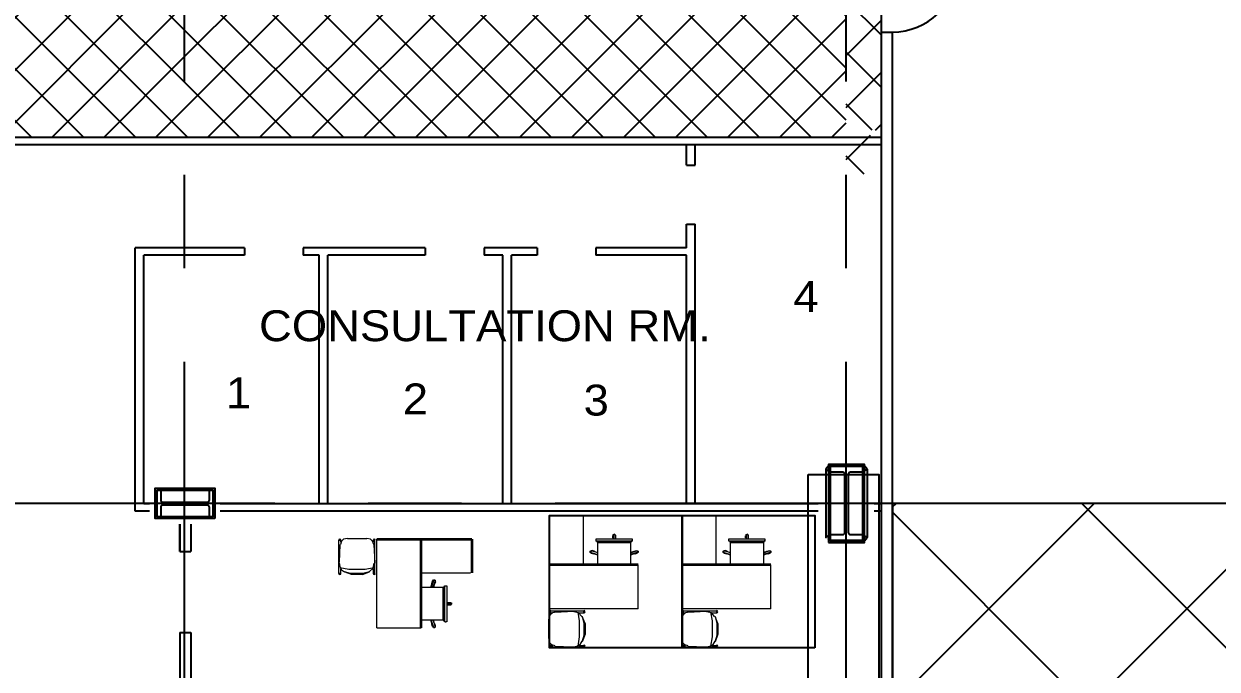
# Model space of a CAD drawing. Header units: millimetres. Extents: x 2148 to 2681, y 758 to 986.
# Drawn here: x 2611.41 to 2619.52, y 941.84 to 946.23 of the extents above; entities that cross this region are included whole.
import ezdxf

# ---------------------------------------------------------------- set-up
doc = ezdxf.new("R2010")
doc.units = ezdxf.units.MM
doc.linetypes.add('CENTER2', pattern=[28.575, 19.05, -3.175, 3.175, -3.175])
for name, color, linetype in [('4', 4, 'Continuous'), ('at_Entity', 7, 'Continuous'), ('COLUMN', 7, 'Continuous'), ('D', 1, 'Continuous'), ('DR', 7, 'Continuous'), ('HATCH', 8, 'Continuous'), ('S-BEAM-IDEN', 2, 'Continuous'), ('S-COLS', 6, 'Continuous'), ('S_GRID LINES', 252, 'Continuous'), ('WELD', 251, 'Continuous')]:
    doc.layers.add(name, color=color, linetype=linetype)
doc.styles.add('MMTX$0$ESMX$0$X-OPTA1D', font='x-opta1d')
pattern_1 = [(135, (82133.1097, 3047.26358), (-0.1767766953, -0.1767766953), []), (225, (82133.1097, 3047.26358), (0.1767766953, -0.1767766953), [])]

msp = doc.modelspace()

# ---------------------------------------------------------------- hatches: boundary and pattern name
h = msp.add_hatch()
h.set_pattern_fill('ANSI37', color=8, scale=0.3, style=0)
h.paths.add_polyline_path([(2626.508657, 930.969311), (2617.313657, 930.969311), (2617.313657, 942.969311), (2626.508657, 942.969311)])
at = {"layer": 'D', "ltscale": 0.5}
h = msp.add_hatch(dxfattribs=at)
h.set_pattern_fill('NET', color=8, scale=2, angle=135, style=0)
h.set_pattern_definition(pattern_1)
h.paths.add_polyline_path([(2608.2886228, 946.9688955), (2608.2886228, 946.808821), (2607.9989709, 946.808821), (2607.9989709, 945.4564674), (2609.5496445, 945.4564674), (2609.5496445, 945.4319622), (2610.5246445, 945.4319622), (2610.5246445, 945.4564674), (2612.4989709, 945.4564674), (2612.4989709, 946.729311), (2612.4610615, 946.729311), (2612.4610615, 946.808821), (2612.2033951, 946.808821), (2612.2033951, 946.9688955)])
h.paths.add_polyline_path([(2610.3612556, 946.2888971), (2611.2634145, 946.2888971), (2611.2634145, 945.8618652), (2610.3612556, 945.8618652)], flags=16)
h.paths.add_polyline_path([(2610.3708451, 946.2386523), (2611.2682306, 946.2386523), (2611.2682306, 945.9155935), (2610.3708451, 945.9155935)], flags=24)
h = msp.add_hatch(dxfattribs=at)
h.set_pattern_fill('NET', color=8, scale=2, angle=135, style=0)
h.set_pattern_definition(pattern_1)
h.paths.add_polyline_path([(2612.7996228, 946.969311), (2612.7996228, 946.8169233), (2613.8883764, 946.8169233), (2613.8883764, 946.7264349), (2612.4989709, 946.7264349), (2612.4989709, 945.4564674), (2616.9989709, 945.4564674), (2616.9989709, 946.7276861), (2616.8506564, 946.7276861), (2616.8506564, 946.7264349), (2616.3212811, 946.7264349), (2616.3212811, 946.7258152), (2615.2439429, 946.7258152), (2615.2439429, 946.8163036), (2615.2934318, 946.8163036), (2615.2934318, 946.8169233), (2616.7477563, 946.8169233), (2616.7477563, 946.969311)])
h = msp.add_hatch(dxfattribs=at)
h.set_pattern_fill('NET', color=8, scale=2, angle=135, style=0)
h.set_pattern_definition([(135, (-23.50346, 80508.79678), (-0.1767766953, -0.1767766953), []), (225, (-23.50346, 80508.79678), (0.1767766953, -0.1767766953), [])])
h.paths.add_polyline_path([(2616.9989709, 945.2076861), (2617.163657, 945.2076861), (2617.163657, 945.5065592), (2617.2386554, 945.5065592), (2617.2386554, 945.5390592), (2617.2386566, 946.4490592), (2617.2386554, 946.4490592), (2617.2386554, 946.4815592), (2617.163657, 946.4815592), (2617.163657, 946.7276861), (2616.9989709, 946.7276861)])
at = {"layer": 'WELD'}
h = msp.add_hatch(color=256, dxfattribs=at)
h.paths.add_polyline_path([(2616.891019, 943.222295, 0.357162009), (2616.861019, 943.2017845), (2616.891019, 943.181274)])
h.paths.add_polyline_path([(2617.111999, 943.222295), (2617.111999, 943.181274), (2617.141999, 943.2017845, 0.357162009)])
h.paths.add_polyline_path([(2617.111999, 942.757348), (2617.111999, 942.716327, 0.357162009), (2617.141999, 942.7368375)])
h.paths.add_polyline_path([(2616.891019, 942.757348), (2616.861019, 942.7368375, 0.357162009), (2616.891019, 942.716327)])

# ---------------------------------------------------------------- linework, layer by layer
at = {"color": 8, "elevation": 0}
msp.add_lwpolyline([(2626.508657, 942.9676861), (2617.313657, 942.9676861), (2617.313657, 930.969311), (2626.508657, 930.969311)], close=True, dxfattribs=at)
msp.add_lwpolyline([(2626.508657, 942.9676861), (2617.313657, 942.9676861), (2617.313657, 930.969311), (2626.508657, 930.969311)], close=True, dxfattribs=at)
at = {"layer": '4', "color": 4, "linetype": 'ByBlock', "ltscale": 0.5}
for p, q in [((2612.4663841, 942.6427012, 0), (2612.4663841, 942.828571, 0)), ((2612.4663841, 942.828571, 0), (2612.4663841, 942.6427012, 0)), ((2612.5413841, 942.828571, 0), (2612.5413841, 942.6427012, 0)), ((2612.4663841, 942.6427012, 0), (2612.5413841, 942.6427012, 0)), ((2612.4663841, 942.0922212, 0), (2612.4663841, 939.108301, 0)), ((2612.4663841, 942.0922212, 0), (2612.5413841, 942.0922212, 0)), ((2612.5413841, 942.0922212, 0), (2612.5413841, 939.108301, 0))]:
    msp.add_line(p, q, dxfattribs=at)
at = {"layer": 'at_Entity', "color": 0, "lineweight": 15}
for p, q in [((2614.9810834, 942.2519768, 0), (2614.9810834, 942.8877534, 0)), ((2615.2116629, 942.5520958, 0), (2615.2116629, 942.8877534, 0)), ((2616.1153227, 942.5520958, 0), (2616.1153227, 942.8877534, 0)), ((2615.4150126, 942.7570558, 0), (2615.4223329, 942.7607156, 0)), ((2615.418673, 942.7570558, 0), (2615.4150126, 942.7533959, 0)), ((2615.4150126, 942.7533959, 0), (2615.4150126, 942.7570558, 0)), ((2615.4150126, 942.7277758, 0), (2615.4150126, 942.7533959, 0)), ((2615.4150126, 942.7533959, 0), (2615.4150126, 942.7277758, 0)), ((2615.4223329, 942.7607156, 0), (2615.418673, 942.7570558, 0)), ((2615.4259927, 942.7570558, 0), (2615.4223329, 942.7607156, 0)), ((2615.4223329, 942.7607156, 0), (2615.4259927, 942.7570558, 0)), ((2615.4259927, 942.7533959, 0), (2615.4259927, 942.7570558, 0)), ((2615.4259927, 942.7570558, 0), (2615.4296526, 942.7533959, 0)), ((2615.4259927, 942.7533959, 0), (2615.4259927, 942.7277758, 0)), ((2615.4296526, 942.7533959, 0), (2615.4296526, 942.7277758, 0)), ((2616.3186724, 942.7570558, 0), (2616.3259927, 942.7607156, 0)), ((2616.3223329, 942.7570558, 0), (2616.3186724, 942.7533959, 0)), ((2616.3186724, 942.7533959, 0), (2616.3186724, 942.7570558, 0)), ((2616.3186724, 942.7277758, 0), (2616.3186724, 942.7533959, 0)), ((2616.3186724, 942.7533959, 0), (2616.3186724, 942.7277758, 0)), ((2616.3259927, 942.7607156, 0), (2616.3223329, 942.7570558, 0)), ((2616.3296526, 942.7570558, 0), (2616.3259927, 942.7607156, 0)), ((2616.3259927, 942.7607156, 0), (2616.3296526, 942.7570558, 0)), ((2616.3296526, 942.7533959, 0), (2616.3296526, 942.7570558, 0)), ((2616.3296526, 942.7570558, 0), (2616.3333124, 942.7533959, 0)), ((2616.3296526, 942.7533959, 0), (2616.3296526, 942.7277758, 0)), ((2616.3333124, 942.7533959, 0), (2616.3333124, 942.7277758, 0)), ((2613.5548963, 942.7269334, 0), (2613.547576, 942.7232729, 0)), ((2613.547576, 942.7232729, 0), (2613.5512365, 942.7159532, 0)), ((2613.547576, 942.4926934, 0), (2613.547576, 942.7196131, 0)), ((2613.5548963, 942.7232729, 0), (2613.5512365, 942.7196131, 0)), ((2613.5548963, 942.6903331, 0), (2613.5512365, 942.5695533, 0)), ((2613.562216, 942.7232729, 0), (2613.5548963, 942.7269334, 0)), ((2613.5585562, 942.7196131, 0), (2613.5548963, 942.7232729, 0)), ((2613.5585562, 942.7159532, 0), (2613.562216, 942.7232729, 0)), ((2613.5585562, 942.7196131, 0), (2613.5585562, 942.7049731, 0)), ((2613.5658765, 942.7122934, 0), (2613.5585562, 942.6903331, 0)), ((2613.5805165, 942.7269334, 0), (2613.5658765, 942.7122934, 0)), ((2613.606136, 942.7305932, 0), (2613.5805165, 942.7269334, 0)), ((2613.606136, 942.7305932, 0), (2613.737896, 942.7305932, 0)), ((2613.7635161, 942.7269334, 0), (2613.737896, 942.7305932, 0)), ((2613.7781555, 942.7122934, 0), (2613.7635161, 942.7269334, 0)), ((2613.7854758, 942.6903331, 0), (2613.7781555, 942.7122934, 0)), ((2613.7891357, 942.7269334, 0), (2613.781816, 942.7232729, 0)), ((2613.781816, 942.7232729, 0), (2613.7854758, 942.7159532, 0)), ((2613.781816, 942.7196131, 0), (2613.781816, 942.7049731, 0)), ((2613.7891357, 942.7232729, 0), (2613.7854758, 942.7196131, 0)), ((2613.7854758, 942.6903331, 0), (2613.7927955, 942.5622336, 0)), ((2613.796456, 942.7232729, 0), (2613.7891357, 942.7269334, 0)), ((2613.7927955, 942.7196131, 0), (2613.7891357, 942.7232729, 0)), ((2613.7927955, 942.7159532, 0), (2613.796456, 942.7232729, 0)), ((2613.7927955, 942.4926934, 0), (2613.7927955, 942.7196131, 0)), ((2613.8076919, 942.1242147, 0), (2613.8076919, 942.7269334, 0)), ((2615.2978932, 942.7204555, 0), (2615.2978932, 942.7277758, 0)), ((2615.2978932, 942.7277758, 0), (2615.3052129, 942.7277758, 0)), ((2615.2978932, 942.7167956, 0), (2615.2978932, 942.7204555, 0)), ((2615.2978932, 942.7131358, 0), (2615.2978932, 942.7167956, 0)), ((2615.3052129, 942.7094759, 0), (2615.2978932, 942.7131358, 0)), ((2615.5431127, 942.7131358, 0), (2615.2978932, 942.7131358, 0)), ((2615.3052129, 942.7277758, 0), (2615.5357924, 942.7277758, 0)), ((2615.5357924, 942.7094759, 0), (2615.3052129, 942.7094759, 0)), ((2615.3052129, 942.7058161, 0), (2615.3052129, 942.7094759, 0)), ((2615.5357924, 942.7058161, 0), (2615.3052129, 942.7058161, 0)), ((2615.3088727, 942.7021556, 0), (2615.3088727, 942.7058161, 0)), ((2615.3088727, 942.7058161, 0), (2615.3125332, 942.7058161, 0)), ((2615.5321325, 942.7021556, 0), (2615.3088727, 942.7021556, 0)), ((2615.3088727, 942.5557563, 0), (2615.3088727, 942.7021556, 0)), ((2615.4113527, 942.7350955, 0), (2615.4113527, 942.7497355, 0)), ((2615.4113527, 942.7497355, 0), (2615.4150126, 942.7497355, 0)), ((2615.4150126, 942.7350955, 0), (2615.4113527, 942.7350955, 0)), ((2615.4296526, 942.7497355, 0), (2615.4296526, 942.7350955, 0)), ((2615.5284727, 942.7058161, 0), (2615.5321325, 942.7058161, 0)), ((2615.5321325, 942.7058161, 0), (2615.5321325, 942.7021556, 0)), ((2615.5321325, 942.7021556, 0), (2615.5321325, 942.5557563, 0)), ((2615.5357924, 942.7277758, 0), (2615.5431127, 942.7277758, 0)), ((2615.5431127, 942.7131358, 0), (2615.5357924, 942.7094759, 0)), ((2615.5357924, 942.7094759, 0), (2615.5357924, 942.7058161, 0)), ((2615.5431127, 942.7277758, 0), (2615.5431127, 942.7204555, 0)), ((2615.5431127, 942.7167956, 0), (2615.5431127, 942.7204555, 0)), ((2615.5431127, 942.7167956, 0), (2615.5431127, 942.7131358, 0)), ((2616.201553, 942.7204555, 0), (2616.201553, 942.7277758, 0)), ((2616.201553, 942.7277758, 0), (2616.2088727, 942.7277758, 0)), ((2616.201553, 942.7167956, 0), (2616.201553, 942.7204555, 0)), ((2616.201553, 942.7131358, 0), (2616.201553, 942.7167956, 0)), ((2616.2088727, 942.7094759, 0), (2616.201553, 942.7131358, 0)), ((2616.4467725, 942.7131358, 0), (2616.201553, 942.7131358, 0)), ((2616.2088727, 942.7277758, 0), (2616.4394522, 942.7277758, 0)), ((2616.4394522, 942.7094759, 0), (2616.2088727, 942.7094759, 0)), ((2616.2088727, 942.7058161, 0), (2616.2088727, 942.7094759, 0)), ((2616.4394522, 942.7058161, 0), (2616.2088727, 942.7058161, 0)), ((2616.2125326, 942.7021556, 0), (2616.2125326, 942.7058161, 0)), ((2616.2125326, 942.7058161, 0), (2616.216193, 942.7058161, 0)), ((2616.4357924, 942.7021556, 0), (2616.2125326, 942.7021556, 0)), ((2616.2125326, 942.5557563, 0), (2616.2125326, 942.7021556, 0)), ((2616.3150126, 942.7350955, 0), (2616.3150126, 942.7497355, 0)), ((2616.3150126, 942.7497355, 0), (2616.3186724, 942.7497355, 0)), ((2616.3186724, 942.7350955, 0), (2616.3150126, 942.7350955, 0)), ((2616.3333124, 942.7497355, 0), (2616.3333124, 942.7350955, 0)), ((2616.4321325, 942.7058161, 0), (2616.4357924, 942.7058161, 0)), ((2616.4357924, 942.7058161, 0), (2616.4357924, 942.7021556, 0)), ((2616.4357924, 942.7021556, 0), (2616.4357924, 942.5557563, 0)), ((2616.4394522, 942.7277758, 0), (2616.4467725, 942.7277758, 0)), ((2616.4467725, 942.7131358, 0), (2616.4394522, 942.7094759, 0)), ((2616.4394522, 942.7094759, 0), (2616.4394522, 942.7058161, 0)), ((2616.4467725, 942.7277758, 0), (2616.4467725, 942.7204555, 0)), ((2616.4467725, 942.7167956, 0), (2616.4467725, 942.7204555, 0)), ((2616.4467725, 942.7167956, 0), (2616.4467725, 942.7131358, 0)), ((2615.257633, 942.6435956, 0), (2615.2612929, 942.6472561, 0)), ((2615.257633, 942.636276, 0), (2615.257633, 942.6435956, 0)), ((2615.2649534, 942.6326161, 0), (2615.257633, 942.636276, 0)), ((2615.2612929, 942.6472561, 0), (2615.2686132, 942.6472561, 0)), ((2615.2649534, 942.6472561, 0), (2615.2612929, 942.6435956, 0)), ((2615.2612929, 942.6435956, 0), (2615.2612929, 942.6399358, 0)), ((2615.2612929, 942.6399358, 0), (2615.2649534, 942.636276, 0)), ((2615.2686132, 942.6472561, 0), (2615.2649534, 942.6472561, 0)), ((2615.2649534, 942.636276, 0), (2615.3088727, 942.621636, 0)), ((2615.3088727, 942.6179761, 0), (2615.2649534, 942.6326161, 0)), ((2615.2649534, 942.6289556, 0), (2615.2649534, 942.6326161, 0)), ((2615.2832532, 942.6252958, 0), (2615.2649534, 942.6289556, 0)), ((2615.3088727, 942.6326161, 0), (2615.2686132, 942.6472561, 0)), ((2615.2686132, 942.6472561, 0), (2615.3088727, 942.636276, 0)), ((2615.272273, 942.6472561, 0), (2615.272273, 942.650916, 0)), ((2615.272273, 942.650916, 0), (2615.286913, 942.6435956, 0)), ((2615.2832532, 942.6289556, 0), (2615.2832532, 942.6252958, 0)), ((2615.286913, 942.6435956, 0), (2615.286913, 942.6399358, 0)), ((2615.5321325, 942.6326161, 0), (2615.5723927, 942.6472561, 0)), ((2615.5723927, 942.6472561, 0), (2615.5321325, 942.636276, 0)), ((2615.5760525, 942.636276, 0), (2615.5321325, 942.621636, 0)), ((2615.5760525, 942.6326161, 0), (2615.5321325, 942.6179761, 0)), ((2615.5540928, 942.6435956, 0), (2615.5687328, 942.6472561, 0)), ((2615.5540928, 942.6399358, 0), (2615.5540928, 942.6435956, 0)), ((2615.5614125, 942.6252958, 0), (2615.5577527, 942.6289556, 0)), ((2615.5760525, 942.6289556, 0), (2615.5614125, 942.6252958, 0)), ((2615.5687328, 942.6472561, 0), (2615.5723927, 942.6472561, 0)), ((2615.5723927, 942.6472561, 0), (2615.5797124, 942.6472561, 0)), ((2615.5760525, 942.6472561, 0), (2615.5797124, 942.6472561, 0)), ((2615.5797124, 942.6399358, 0), (2615.5760525, 942.636276, 0)), ((2615.5833722, 942.636276, 0), (2615.5760525, 942.6326161, 0)), ((2615.5760525, 942.6326161, 0), (2615.5760525, 942.6289556, 0)), ((2615.5797124, 942.6472561, 0), (2615.5833722, 942.6435956, 0)), ((2615.5797124, 942.6472561, 0), (2615.5833722, 942.6435956, 0)), ((2615.5833722, 942.6435956, 0), (2615.5797124, 942.6399358, 0)), ((2615.5833722, 942.6435956, 0), (2615.5833722, 942.636276, 0)), ((2616.1612929, 942.6435956, 0), (2616.1649527, 942.6472561, 0)), ((2616.1612929, 942.636276, 0), (2616.1612929, 942.6435956, 0)), ((2616.1686132, 942.6326161, 0), (2616.1612929, 942.636276, 0)), ((2616.1649527, 942.6472561, 0), (2616.172273, 942.6472561, 0)), ((2616.1686132, 942.6472561, 0), (2616.1649527, 942.6435956, 0)), ((2616.1649527, 942.6435956, 0), (2616.1649527, 942.6399358, 0)), ((2616.1649527, 942.6399358, 0), (2616.1686132, 942.636276, 0)), ((2616.172273, 942.6472561, 0), (2616.1686132, 942.6472561, 0)), ((2616.1686132, 942.636276, 0), (2616.2125326, 942.621636, 0)), ((2616.2125326, 942.6179761, 0), (2616.1686132, 942.6326161, 0)), ((2616.1686132, 942.6289556, 0), (2616.1686132, 942.6326161, 0)), ((2616.186913, 942.6252958, 0), (2616.1686132, 942.6289556, 0)), ((2616.2125326, 942.6326161, 0), (2616.172273, 942.6472561, 0)), ((2616.172273, 942.6472561, 0), (2616.2125326, 942.636276, 0)), ((2616.1759329, 942.6472561, 0), (2616.1759329, 942.650916, 0)), ((2616.1759329, 942.650916, 0), (2616.1905729, 942.6435956, 0)), ((2616.186913, 942.6289556, 0), (2616.186913, 942.6252958, 0)), ((2616.1905729, 942.6435956, 0), (2616.1905729, 942.6399358, 0)), ((2616.4357924, 942.6326161, 0), (2616.4760525, 942.6472561, 0)), ((2616.4760525, 942.6472561, 0), (2616.4357924, 942.636276, 0)), ((2616.4797124, 942.636276, 0), (2616.4357924, 942.621636, 0)), ((2616.4797124, 942.6326161, 0), (2616.4357924, 942.6179761, 0)), ((2616.4577527, 942.6435956, 0), (2616.4723927, 942.6472561, 0)), ((2616.4577527, 942.6399358, 0), (2616.4577527, 942.6435956, 0)), ((2616.4650724, 942.6252958, 0), (2616.4614125, 942.6289556, 0)), ((2616.4797124, 942.6289556, 0), (2616.4650724, 942.6252958, 0)), ((2616.4723927, 942.6472561, 0), (2616.4760525, 942.6472561, 0)), ((2616.4760525, 942.6472561, 0), (2616.4833722, 942.6472561, 0)), ((2616.4797124, 942.6472561, 0), (2616.4833722, 942.6472561, 0)), ((2616.4833722, 942.6399358, 0), (2616.4797124, 942.636276, 0)), ((2616.4870321, 942.636276, 0), (2616.4797124, 942.6326161, 0)), ((2616.4797124, 942.6326161, 0), (2616.4797124, 942.6289556, 0)), ((2616.4833722, 942.6472561, 0), (2616.4870321, 942.6435956, 0)), ((2616.4833722, 942.6472561, 0), (2616.4870321, 942.6435956, 0)), ((2616.4870321, 942.6435956, 0), (2616.4833722, 942.6399358, 0)), ((2616.4870321, 942.6435956, 0), (2616.4870321, 942.636276, 0)), ((2613.5512365, 942.5658934, 0), (2613.5548963, 942.5402733, 0)), ((2613.5548963, 942.5402733, 0), (2613.5658765, 942.5183136, 0)), ((2613.5548963, 942.5329536, 0), (2613.6171161, 942.5219734, 0)), ((2613.5585562, 942.5256333, 0), (2613.5585562, 942.4926934, 0)), ((2613.5658765, 942.5183136, 0), (2613.5878362, 942.5036736, 0)), ((2613.6171161, 942.5219734, 0), (2613.7269158, 942.5219734, 0)), ((2613.7269158, 942.5219734, 0), (2613.7854758, 942.5329536, 0)), ((2613.7561958, 942.5073334, 0), (2613.781816, 942.5292937, 0)), ((2613.781816, 942.5292937, 0), (2613.7891357, 942.5622336, 0)), ((2613.781816, 942.5256333, 0), (2613.781816, 942.4926934, 0)), ((2615.583802, 942.2519768, 0), (2615.583802, 942.5520958, 0)), ((2616.4874619, 942.2519768, 0), (2616.4874619, 942.5520958, 0)), ((2613.5512365, 942.4963533, 0), (2613.547576, 942.4890336, 0)), ((2613.547576, 942.4890336, 0), (2613.5548963, 942.4853737, 0)), ((2613.5512365, 942.4926934, 0), (2613.5585562, 942.4926934, 0)), ((2613.5548963, 942.4853737, 0), (2613.562216, 942.4890336, 0)), ((2613.562216, 942.4890336, 0), (2613.5585562, 942.4963533, 0)), ((2613.635416, 942.4853737, 0), (2613.5841763, 942.5036736, 0)), ((2613.6280963, 942.4926934, 0), (2613.5878362, 942.5036736, 0)), ((2613.7122758, 942.4926934, 0), (2613.6280963, 942.4926934, 0)), ((2613.708616, 942.4853737, 0), (2613.635416, 942.4853737, 0)), ((2613.708616, 942.4853737, 0), (2613.7561958, 942.5036736, 0)), ((2613.7561958, 942.5036736, 0), (2613.7122758, 942.4926934, 0)), ((2613.7854758, 942.4963533, 0), (2613.781816, 942.4890336, 0)), ((2613.781816, 942.4890336, 0), (2613.7891357, 942.4853737, 0)), ((2613.7854758, 942.4926934, 0), (2613.7927955, 942.4926934, 0)), ((2613.7891357, 942.4853737, 0), (2613.796456, 942.4890336, 0)), ((2613.796456, 942.4890336, 0), (2613.7927955, 942.4963533, 0)), ((2614.1078109, 942.4963539, 0), (2614.4434685, 942.4963539, 0)), ((2614.1736912, 942.399144, 0), (2614.1883312, 942.4430634, 0)), ((2614.191991, 942.4430634, 0), (2614.177351, 942.399144, 0)), ((2614.1810109, 942.4247636, 0), (2614.1846707, 942.4430634, 0)), ((2614.1846707, 942.4430634, 0), (2614.1883312, 942.4430634, 0)), ((2614.1883312, 942.4430634, 0), (2614.191991, 942.4503837, 0)), ((2614.1883312, 942.399144, 0), (2614.2029712, 942.4394036, 0)), ((2614.191991, 942.4503837, 0), (2614.1993107, 942.4503837, 0)), ((2614.1956509, 942.4467239, 0), (2614.191991, 942.4430634, 0)), ((2614.2029712, 942.4394036, 0), (2614.191991, 942.399144, 0)), ((2614.1993107, 942.4467239, 0), (2614.1956509, 942.4467239, 0)), ((2614.1993107, 942.4503837, 0), (2614.2029712, 942.4467239, 0)), ((2614.2029712, 942.4430634, 0), (2614.1993107, 942.4467239, 0)), ((2614.206631, 942.4357437, 0), (2614.1993107, 942.4211037, 0)), ((2614.2029712, 942.4467239, 0), (2614.2029712, 942.4394036, 0)), ((2614.2029712, 942.4394036, 0), (2614.2029712, 942.4430634, 0)), ((2614.2029712, 942.4357437, 0), (2614.206631, 942.4357437, 0)), ((2614.1114713, 942.399144, 0), (2614.2578707, 942.399144, 0)), ((2614.1846707, 942.4247636, 0), (2614.1810109, 942.4247636, 0)), ((2614.1993107, 942.4211037, 0), (2614.1956509, 942.4211037, 0)), ((2614.2578707, 942.1758842, 0), (2614.2578707, 942.399144, 0)), ((2614.2578707, 942.399144, 0), (2614.2615312, 942.399144, 0)), ((2614.2615312, 942.1722244, 0), (2614.2615312, 942.4028039, 0)), ((2614.2615312, 942.4028039, 0), (2614.265191, 942.4028039, 0)), ((2614.2615312, 942.399144, 0), (2614.2615312, 942.3954836, 0)), ((2614.265191, 942.4028039, 0), (2614.2688508, 942.4101236, 0)), ((2614.265191, 942.1722244, 0), (2614.265191, 942.4028039, 0)), ((2614.2688508, 942.4101236, 0), (2614.2725107, 942.4101236, 0)), ((2614.2688508, 942.1649041, 0), (2614.2688508, 942.4101236, 0)), ((2614.2725107, 942.4101236, 0), (2614.2761705, 942.4101236, 0)), ((2614.2761705, 942.4101236, 0), (2614.2834908, 942.4101236, 0)), ((2614.2834908, 942.4101236, 0), (2614.2834908, 942.4028039, 0)), ((2614.2834908, 942.4028039, 0), (2614.2834908, 942.1722244, 0)), ((2614.2834908, 942.2930042, 0), (2614.309111, 942.2930042, 0)), ((2614.309111, 942.2930042, 0), (2614.2834908, 942.2930042, 0)), ((2614.309111, 942.2820241, 0), (2614.2834908, 942.2820241, 0)), ((2614.309111, 942.2783642, 0), (2614.2834908, 942.2783642, 0)), ((2614.2908105, 942.2930042, 0), (2614.2908105, 942.2966641, 0)), ((2614.2908105, 942.2966641, 0), (2614.3054505, 942.2966641, 0)), ((2614.3054505, 942.2783642, 0), (2614.2908105, 942.2783642, 0)), ((2614.3054505, 942.2966641, 0), (2614.3054505, 942.2930042, 0)), ((2614.3127708, 942.2893438, 0), (2614.309111, 942.2930042, 0)), ((2614.309111, 942.2930042, 0), (2614.3127708, 942.2930042, 0)), ((2614.309111, 942.2820241, 0), (2614.3127708, 942.2820241, 0)), ((2614.3127708, 942.2820241, 0), (2614.309111, 942.2783642, 0)), ((2614.3127708, 942.2930042, 0), (2614.3164307, 942.2856839, 0)), ((2614.3164307, 942.2856839, 0), (2614.3127708, 942.2893438, 0)), ((2614.3127708, 942.2820241, 0), (2614.3164307, 942.2856839, 0)), ((2614.3164307, 942.2856839, 0), (2614.3127708, 942.2820241, 0)), ((2614.9810834, 942.2078011, 0), (2614.9774236, 942.1821809, 0)), ((2615.583802, 942.2519768, 0), (2614.9810834, 942.2519768, 0)), ((2614.9847439, 942.2407409, 0), (2614.9810834, 942.2334206, 0)), ((2614.9810834, 942.2334206, 0), (2614.9847439, 942.2261009, 0)), ((2614.9957234, 942.2224404, 0), (2614.9810834, 942.2078011, 0)), ((2614.9920636, 942.2370804, 0), (2614.9847439, 942.2407409, 0)), ((2614.9884037, 942.2370804, 0), (2614.9847439, 942.2334206, 0)), ((2614.9847439, 942.2334206, 0), (2614.9884037, 942.2297608, 0)), ((2614.9847439, 942.2261009, 0), (2614.9920636, 942.2297608, 0)), ((2615.2153234, 942.2370804, 0), (2614.9884037, 942.2370804, 0)), ((2614.9884037, 942.2261009, 0), (2615.0030437, 942.2261009, 0)), ((2615.0176837, 942.2297608, 0), (2614.9957234, 942.2224404, 0)), ((2615.0176837, 942.2297608, 0), (2615.1457832, 942.2370804, 0)), ((2615.1787231, 942.2261009, 0), (2615.1457832, 942.2334206, 0)), ((2615.1860434, 942.1712008, 0), (2615.1750632, 942.2297608, 0)), ((2615.2006834, 942.2004808, 0), (2615.1787231, 942.2261009, 0)), ((2615.1823835, 942.2261009, 0), (2615.2153234, 942.2261009, 0)), ((2615.2043432, 942.2004808, 0), (2615.2153234, 942.1565608, 0)), ((2615.222643, 942.1529009, 0), (2615.2043432, 942.2004808, 0)), ((2615.2189832, 942.2407409, 0), (2615.2116635, 942.2370804, 0)), ((2615.2116635, 942.2297608, 0), (2615.2189832, 942.2261009, 0)), ((2615.2153234, 942.2297608, 0), (2615.2153234, 942.2370804, 0)), ((2615.222643, 942.2334206, 0), (2615.2189832, 942.2407409, 0)), ((2615.2189832, 942.2261009, 0), (2615.222643, 942.2334206, 0)), ((2615.8847432, 942.2078011, 0), (2615.8810834, 942.1821809, 0)), ((2616.4874619, 942.2519768, 0), (2615.8847432, 942.2519768, 0)), ((2615.8884037, 942.2407409, 0), (2615.8847432, 942.2334206, 0)), ((2615.8847432, 942.2334206, 0), (2615.8884037, 942.2261009, 0)), ((2615.8993832, 942.2224404, 0), (2615.8847432, 942.2078011, 0)), ((2615.8957234, 942.2370804, 0), (2615.8884037, 942.2407409, 0)), ((2615.8920636, 942.2370804, 0), (2615.8884037, 942.2334206, 0)), ((2615.8884037, 942.2334206, 0), (2615.8920636, 942.2297608, 0)), ((2615.8884037, 942.2261009, 0), (2615.8957234, 942.2297608, 0)), ((2616.1189832, 942.2370804, 0), (2615.8920636, 942.2370804, 0)), ((2615.8920636, 942.2261009, 0), (2615.9067035, 942.2261009, 0)), ((2615.9213435, 942.2297608, 0), (2615.8993832, 942.2224404, 0)), ((2615.9213435, 942.2297608, 0), (2616.0494431, 942.2370804, 0)), ((2616.0823829, 942.2261009, 0), (2616.0494431, 942.2334206, 0)), ((2616.0897032, 942.1712008, 0), (2616.0787231, 942.2297608, 0)), ((2616.1043432, 942.2004808, 0), (2616.0823829, 942.2261009, 0)), ((2616.0860434, 942.2261009, 0), (2616.1189832, 942.2261009, 0)), ((2616.108003, 942.2004808, 0), (2616.1189832, 942.1565608, 0)), ((2616.1263029, 942.1529009, 0), (2616.108003, 942.2004808, 0)), ((2616.122643, 942.2407409, 0), (2616.1153234, 942.2370804, 0)), ((2616.1153234, 942.2297608, 0), (2616.122643, 942.2261009, 0)), ((2616.1189832, 942.2297608, 0), (2616.1189832, 942.2370804, 0)), ((2616.1263029, 942.2334206, 0), (2616.122643, 942.2407409, 0)), ((2616.122643, 942.2261009, 0), (2616.1263029, 942.2334206, 0)), ((2613.8076919, 942.1242147, 0), (2614.1078109, 942.1242147, 0)), ((2614.2578707, 942.1758842, 0), (2614.1114713, 942.1758842, 0)), ((2614.1883312, 942.1319642, 0), (2614.1736912, 942.1758842, 0)), ((2614.191991, 942.1319642, 0), (2614.177351, 942.1758842, 0)), ((2614.1810109, 942.1466042, 0), (2614.1846707, 942.1502641, 0)), ((2614.1846707, 942.1319642, 0), (2614.1810109, 942.1466042, 0)), ((2614.1883312, 942.1319642, 0), (2614.1846707, 942.1319642, 0)), ((2614.1883312, 942.1758842, 0), (2614.2029712, 942.1356241, 0)), ((2614.191991, 942.1246446, 0), (2614.1883312, 942.1319642, 0)), ((2614.2029712, 942.1356241, 0), (2614.191991, 942.1758842, 0)), ((2614.1956509, 942.1283044, 0), (2614.191991, 942.1319642, 0)), ((2614.1993107, 942.1246446, 0), (2614.191991, 942.1246446, 0)), ((2614.1956509, 942.1539239, 0), (2614.1993107, 942.1539239, 0)), ((2614.1993107, 942.1246446, 0), (2614.1956509, 942.1283044, 0)), ((2614.1993107, 942.1539239, 0), (2614.2029712, 942.1392839, 0)), ((2614.2029712, 942.1283044, 0), (2614.1993107, 942.1246446, 0)), ((2614.2029712, 942.1283044, 0), (2614.1993107, 942.1246446, 0)), ((2614.2029712, 942.1392839, 0), (2614.2029712, 942.1356241, 0)), ((2614.2029712, 942.1356241, 0), (2614.2029712, 942.1283044, 0)), ((2614.2029712, 942.1319642, 0), (2614.2029712, 942.1283044, 0)), ((2614.2615312, 942.1758842, 0), (2614.2578707, 942.1758842, 0)), ((2614.2615312, 942.1795441, 0), (2614.2615312, 942.1758842, 0)), ((2614.265191, 942.1722244, 0), (2614.2615312, 942.1722244, 0)), ((2614.2688508, 942.1649041, 0), (2614.265191, 942.1722244, 0)), ((2614.2725107, 942.1649041, 0), (2614.2688508, 942.1649041, 0)), ((2614.2725107, 942.1649041, 0), (2614.2761705, 942.1649041, 0)), ((2614.2834908, 942.1649041, 0), (2614.2761705, 942.1649041, 0)), ((2614.2834908, 942.1722244, 0), (2614.2834908, 942.1649041, 0)), ((2614.9774236, 942.0504209, 0), (2614.9774236, 942.1821809, 0)), ((2615.1860434, 942.0614011, 0), (2615.1860434, 942.1712008, 0)), ((2615.2153234, 942.1565608, 0), (2615.2153234, 942.0723812, 0)), ((2615.222643, 942.1529009, 0), (2615.222643, 942.0797009, 0)), ((2615.8810834, 942.0504209, 0), (2615.8810834, 942.1821809, 0)), ((2616.0897032, 942.0614011, 0), (2616.0897032, 942.1712008, 0)), ((2616.1189832, 942.1565608, 0), (2616.1189832, 942.0723812, 0)), ((2616.1263029, 942.1529009, 0), (2616.1263029, 942.0797009, 0)), ((2614.9774236, 942.0504209, 0), (2614.9810834, 942.0248014, 0)), ((2614.9810834, 942.0248014, 0), (2614.9957234, 942.0101614, 0)), ((2615.1750632, 941.9991813, 0), (2615.1860434, 942.0614011, 0)), ((2615.1897032, 942.0101614, 0), (2615.2043432, 942.0321211, 0)), ((2615.222643, 942.0797009, 0), (2615.2043432, 942.0284613, 0)), ((2615.2153234, 942.0723812, 0), (2615.2043432, 942.0321211, 0)), ((2615.8810834, 942.0504209, 0), (2615.8847432, 942.0248014, 0)), ((2615.8847432, 942.0248014, 0), (2615.8993832, 942.0101614, 0)), ((2616.0787231, 941.9991813, 0), (2616.0897032, 942.0614011, 0)), ((2616.0933631, 942.0101614, 0), (2616.108003, 942.0321211, 0)), ((2616.1263029, 942.0797009, 0), (2616.108003, 942.0284613, 0)), ((2616.1189832, 942.0723812, 0), (2616.108003, 942.0321211, 0)), ((2614.9847439, 942.0065009, 0), (2614.9810834, 941.9991813, 0)), ((2614.9810834, 941.9991813, 0), (2614.9847439, 941.991861, 0)), ((2614.9920636, 942.0028411, 0), (2614.9847439, 942.0065009, 0)), ((2614.9884037, 942.0028411, 0), (2614.9847439, 941.9991813, 0)), ((2614.9847439, 941.9991813, 0), (2614.9884037, 941.9955214, 0)), ((2614.9847439, 941.991861, 0), (2614.9920636, 941.9955214, 0)), ((2614.9884037, 942.0028411, 0), (2615.0030437, 942.0028411, 0)), ((2615.2153234, 941.991861, 0), (2614.9884037, 941.991861, 0)), ((2614.9957234, 942.0101614, 0), (2615.0176837, 942.0028411, 0)), ((2615.0176837, 941.9991813, 0), (2615.1384635, 941.9955214, 0)), ((2615.1421234, 941.9955214, 0), (2615.1677435, 941.9991813, 0)), ((2615.1677435, 941.9991813, 0), (2615.1897032, 942.0101614, 0)), ((2615.1823835, 942.0028411, 0), (2615.2153234, 942.0028411, 0)), ((2615.2189832, 942.0065009, 0), (2615.2116635, 942.0028411, 0)), ((2615.2116635, 941.9955214, 0), (2615.2189832, 941.991861, 0)), ((2615.2153234, 941.9955214, 0), (2615.2153234, 942.0028411, 0)), ((2615.222643, 941.9991813, 0), (2615.2189832, 942.0065009, 0)), ((2615.2189832, 941.991861, 0), (2615.222643, 941.9991813, 0)), ((2615.8884037, 942.0065009, 0), (2615.8847432, 941.9991813, 0)), ((2615.8847432, 941.9991813, 0), (2615.8884037, 941.991861, 0)), ((2615.8957234, 942.0028411, 0), (2615.8884037, 942.0065009, 0)), ((2615.8920636, 942.0028411, 0), (2615.8884037, 941.9991813, 0)), ((2615.8884037, 941.9991813, 0), (2615.8920636, 941.9955214, 0)), ((2615.8884037, 941.991861, 0), (2615.8957234, 941.9955214, 0)), ((2615.8920636, 942.0028411, 0), (2615.9067035, 942.0028411, 0)), ((2616.1189832, 941.991861, 0), (2615.8920636, 941.991861, 0)), ((2615.8993832, 942.0101614, 0), (2615.9213435, 942.0028411, 0)), ((2615.9213435, 941.9991813, 0), (2616.0421234, 941.9955214, 0)), ((2616.0457832, 941.9955214, 0), (2616.0714034, 941.9991813, 0)), ((2616.0714034, 941.9991813, 0), (2616.0933631, 942.0101614, 0)), ((2616.0860434, 942.0028411, 0), (2616.1189832, 942.0028411, 0)), ((2616.122643, 942.0065009, 0), (2616.1153234, 942.0028411, 0)), ((2616.1153234, 941.9955214, 0), (2616.122643, 941.991861, 0)), ((2616.1189832, 941.9955214, 0), (2616.1189832, 942.0028411, 0)), ((2616.1263029, 941.9991813, 0), (2616.122643, 942.0065009, 0)), ((2616.122643, 941.991861, 0), (2616.1263029, 941.9991813, 0))]:
    msp.add_line(p, q, dxfattribs=at)
at = {"layer": 'at_Entity', "color": 0, "lineweight": 35}
for p, q in [((2613.8076919, 942.7269334, 0), (2614.4529078, 942.7269334, 0)), ((2614.1078109, 942.1242147, 0), (2614.1078109, 942.7269334, 0)), ((2614.4529078, 942.7269334, 0), (2614.4529078, 942.4963539, 0)), ((2615.583802, 942.5520958, 0), (2614.9810834, 942.5520958, 0)), ((2616.4874619, 942.5520958, 0), (2615.8847432, 942.5520958, 0))]:
    msp.add_line(p, q, dxfattribs=at)
at = {"layer": 'COLUMN', "color": 4, "lineweight": -3, "ltscale": 0.05, "elevation": 0}
for points in [[(2616.878519, 942.703827), (2617.124499, 942.703827), (2617.124499, 943.234795), (2616.878519, 943.234795)], [(2612.703853, 942.866071), (2612.2991649, 942.866071), (2612.2991649, 943.072551), (2612.703853, 943.072551)]]:
    msp.add_lwpolyline(points, close=True, dxfattribs=at)
at = {"layer": 'COLUMN', "color": 2, "lineweight": -3, "ltscale": 0.05, "elevation": 0}
for points in [[(2616.891019, 942.716327), (2617.111999, 942.716327), (2617.111999, 943.222295), (2616.891019, 943.222295)], [(2612.691353, 942.878571), (2612.3116649, 942.878571), (2612.3116649, 943.060051), (2612.691353, 943.060051)]]:
    msp.add_lwpolyline(points, close=True, dxfattribs=at)
at = {"layer": 'D', "color": 8, "ltscale": 0.5}
msp.add_line((2617.2386553, 945.4434671, 0), (2617.238657, 946.729311), dxfattribs=at)
at = {"layer": 'D', "color": 8, "ltscale": 0.5, "elevation": 0}
msp.add_lwpolyline([(2616.7412646, 943.1665525), (2617.2212646, 943.1665525), (2617.2212646, 934.695481), (2616.7412646, 934.695481)], close=True, dxfattribs=at)
at = {"layer": 'D', "ltscale": 0.5, "elevation": 0}
for points in [[(2615.8810834, 941.9877534), (2614.9810834, 941.9877534), (2614.9810834, 942.8877534), (2615.8810834, 942.8877534)], [(2616.7847432, 941.9877534), (2615.8847432, 941.9877534), (2615.8847432, 942.8877534), (2616.7847432, 942.8877534)]]:
    msp.add_lwpolyline(points, close=True, dxfattribs=at)
at = {"layer": 'DR', "ltscale": 10}
for p, q in [((2617.238657, 928.4955594), (2617.238657, 946.1705793, 0)), ((2617.313657, 946.1705793, 0), (2617.238657, 946.1705793, 0)), ((2617.313657, 928.4205594), (2617.313657, 946.1705793, 0)), ((2614.2163022, 945.4564674, 0), (2610.5246445, 945.4564674, 0)), ((2614.2163022, 945.4564674, 0), (2610.5246445, 945.4564674, 0)), ((2617.238657, 945.4564674, 0), (2614.2163022, 945.4564674, 0)), ((2614.2163022, 945.4064674, 0), (2610.5246445, 945.4064674, 0)), ((2617.238657, 945.4064674, 0), (2614.2163022, 945.4064674, 0)), ((2615.913657, 945.2681136, 0), (2615.913657, 945.4064674, 0)), ((2615.9729255, 945.2681136, 0), (2615.9729255, 945.4064674, 0)), ((2615.913657, 945.2681136, 0), (2615.9729255, 945.2681136, 0)), ((2615.913657, 944.7063424, 0), (2615.913657, 944.8681136, 0)), ((2615.913657, 944.8681136, 0), (2615.9729255, 944.8681136, 0)), ((2615.9729255, 942.9664479, 0), (2615.9729255, 944.8681136, 0)), ((2612.163657, 942.9163893, 0), (2612.163657, 944.7064294, 0)), ((2612.9061931, 944.7064121, 0), (2612.163657, 944.7064294, 0)), ((2612.9061931, 944.7064121, 0), (2612.9061931, 944.6564029, 0)), ((2614.1363466, 944.7063836, 0), (2613.3061931, 944.7064029, 0)), ((2613.3061931, 944.7064029, 0), (2613.3061931, 944.6564029, 0)), ((2614.1363466, 944.7064121, 0), (2614.1363466, 944.6564029, 0)), ((2614.5363466, 944.7064029, 0), (2614.5363466, 944.6564029, 0)), ((2614.8963059, 944.706366, 0), (2614.5363466, 944.7063743, 0)), ((2614.8963059, 944.7064121, 0), (2614.8963059, 944.6564029, 0)), ((2615.2963059, 944.7064029, 0), (2615.2963059, 944.6564029, 0)), ((2615.913657, 944.7063424, 0), (2615.2963059, 944.7063567, 0)), ((2612.2229255, 942.9663902, 0), (2612.2229255, 944.656428, 0)), ((2612.9061931, 944.6564121, 0), (2612.2229255, 944.656428, 0)), ((2613.413657, 944.6564004, 0), (2613.3061931, 944.6564029, 0)), ((2613.413657, 942.9664085, 0), (2613.413657, 944.6564004, 0)), ((2613.4729255, 942.9664094, 0), (2613.4729255, 944.656399, 0)), ((2614.1363466, 944.6563836, 0), (2613.4729255, 944.656399, 0)), ((2614.663657, 944.6563714, 0), (2614.5363466, 944.6563743, 0)), ((2614.663657, 942.9664278, 0), (2614.663657, 944.6563714, 0)), ((2614.7229255, 942.9664287, 0), (2614.7229255, 944.65637, 0)), ((2614.8963059, 944.656366, 0), (2614.7229255, 944.65637, 0)), ((2615.913657, 944.6563424, 0), (2615.2963059, 944.6563567, 0)), ((2615.913657, 942.966447, 0), (2615.913657, 944.6563424, 0)), ((2612.2616649, 942.9163908, 0), (2612.163657, 942.9163893, 0)), ((2612.2616649, 942.9663908, 0), (2612.2229255, 942.9663902, 0)), ((2616.8085441, 942.9664608, 0), (2612.741353, 942.9663982, 0)), ((2616.8085441, 942.9164608, 0), (2612.741353, 942.9163982, 0)), ((2617.238657, 942.9664674, 0), (2617.1895241, 942.9664666, 0)), ((2617.238657, 942.9164674, 0), (2617.1895241, 942.9164666, 0))]:
    msp.add_line(p, q, dxfattribs=at)
at = {"layer": 'HATCH', "linetype": 'ByBlock', "ltscale": 0.5}
msp.add_arc((2617.3081328, 946.6285823), 0.4566178, 270.69318334, 356.03366259, dxfattribs=at)
at = {"layer": 'S-BEAM-IDEN', "elevation": 0}
for points in [[(2616.891019, 943.181274), (2616.861019, 943.2017845), (2616.861019, 942.7368375), (2616.891019, 942.757348)], [(2617.111999, 943.181274), (2617.141999, 943.2017845), (2617.141999, 942.7368375), (2617.111999, 942.757348)]]:
    msp.add_lwpolyline(points, close=True, dxfattribs=at)
at = {"layer": 'S-BEAM-IDEN'}
for centre, start, end in [((2616.8885441, 943.1937196, 0), 85.05017064, 163.66935988), ((2617.1144738, 943.1937196, 0), 16.33064012, 94.94982936), ((2617.1144738, 942.7449024, 0), 265.05017064, 343.66935988)]:
    msp.add_arc(centre, 0.0286824, start, end, dxfattribs=at)
at = {"layer": 'S-COLS', "elevation": 0}
msp.add_lwpolyline([(2617.001509, 942.716327), (2616.891019, 942.716327), (2616.891019, 942.757348), (2616.975601, 942.757348, 0.414213562), (2616.9901425, 942.7718895), (2616.9901425, 943.1667325, 0.414213562), (2616.975601, 943.181274), (2616.891019, 943.181274), (2616.891019, 943.222295), (2617.111999, 943.222295), (2617.111999, 943.181274), (2617.027417, 943.181274, 0.414213562), (2617.0128755, 943.1667325), (2617.0128755, 942.7718895, 0.414213562), (2617.027417, 942.757348), (2617.111999, 942.757348), (2617.111999, 942.716327), (2617.001509, 942.716327)], format="xyb", dxfattribs=at)
at = {"layer": 'S-COLS', "ltscale": 0.5, "elevation": 0}
msp.add_lwpolyline([(2612.3116649, 942.967561), (2612.3116649, 943.060051), (2612.3366859, 943.060051), (2612.3366859, 942.991469, 0.414213562), (2612.3512274, 942.9769275), (2612.6532905, 942.9769275, 0.414213562), (2612.667832, 942.991469), (2612.667832, 943.060051), (2612.691353, 943.060051), (2612.691353, 942.878571), (2612.667832, 942.878571), (2612.667832, 942.943653, 0.414213562), (2612.6532905, 942.9581945), (2612.3512274, 942.9581945, 0.414213562), (2612.3366859, 942.943653), (2612.3366859, 942.878571), (2612.3116649, 942.878571), (2612.3116649, 942.967561)], format="xyb", dxfattribs=at)
at = {"layer": 'S_GRID LINES', "linetype": 'CENTER2', "ltscale": 0.2}
for p, q in [((2612.4989709, 922.9776771, 0), (2612.4989709, 979.8917928, 0)), ((2616.9989709, 922.9776771, 0), (2616.9989709, 979.8917928, 0)), ((2630.258657, 942.969311, 0), (2595.7518229, 942.969311, 0)), ((2630.258657, 942.969311, 0), (2595.7518229, 942.969311, 0))]:
    msp.add_line(p, q, dxfattribs=at)
at = {"layer": 'S_GRID LINES', "ltscale": 0.5}
msp.add_line((2612.4901425, 942.969311, 0), (2612.5128755, 942.969311, 0), dxfattribs=at)

# ---------------------------------------------------------------- texts
at = {"color": 2, "style": 'MMTX$0$ESMX$0$X-OPTA1D', "text_generation_flag": 6, "width": 1.1}
for s, p in [('4', (2616.6396393, 944.2699241, 0)), ('4', (2616.6396393, 944.2699241, 0)), ('CONSULTATION RM.', (2613.0055157, 944.0719377, 0)), ('1', (2612.7795258, 943.6151492, 0)), ('1', (2612.7795258, 943.6151492, 0)), ('2', (2613.9833882, 943.5744252, 0)), ('2', (2613.9833882, 943.5744252, 0)), ('3', (2615.213237, 943.5665477, 0)), ('3', (2615.213237, 943.5665477, 0))]:
    msp.add_text(s, height=0.21, rotation=180, dxfattribs=at).set_placement(p)

doc.saveas('drawing.dxf')
